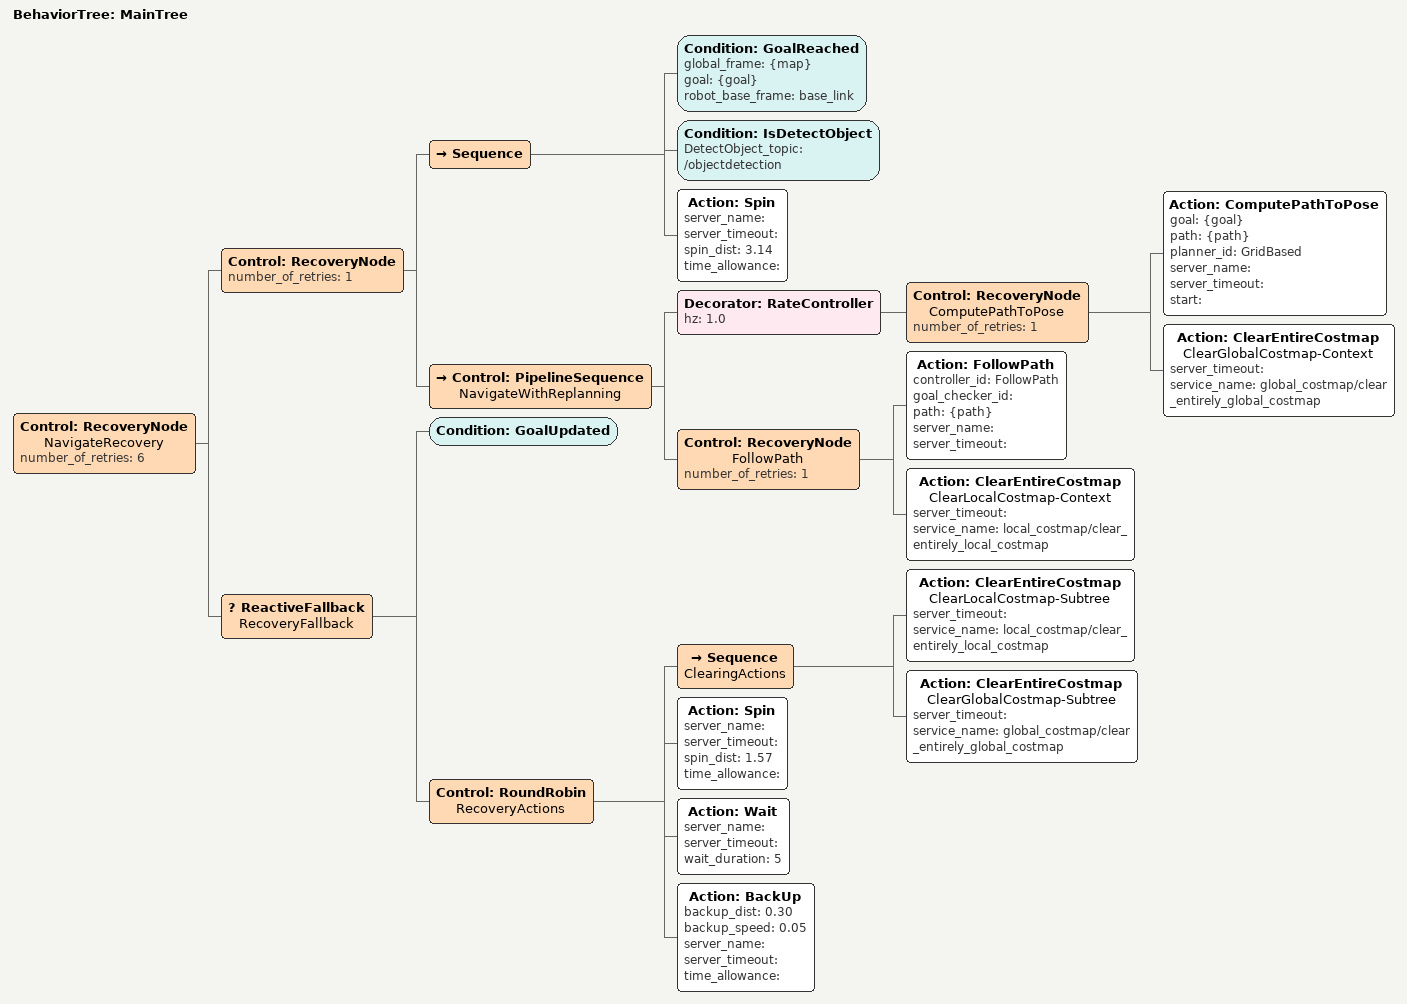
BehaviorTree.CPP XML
<?xml version="1.0"?>
<root main_tree_to_execute="MainTree">
    <BehaviorTree ID="MainTree">
        <Control ID="RecoveryNode" name="NavigateRecovery" number_of_retries="6">
            <Control ID="RecoveryNode" number_of_retries="1">
                <Sequence>
                    <Condition ID="GoalReached" global_frame="{map}" goal="{goal}" robot_base_frame="base_link"/>
                    <Condition DetectObject_topic="/objectdetection" ID="IsDetectObject"/>
                    <Action ID="Spin" server_name="" server_timeout="" spin_dist="3.14" time_allowance=""/>
                </Sequence>
                <Control ID="PipelineSequence" name="NavigateWithReplanning">
                    <Decorator ID="RateController" hz="1.0">
                        <Control ID="RecoveryNode" name="ComputePathToPose" number_of_retries="1">
                            <Action ID="ComputePathToPose" goal="{goal}" path="{path}" planner_id="GridBased" server_name="" server_timeout="" start=""/>
                            <Action ID="ClearEntireCostmap" name="ClearGlobalCostmap-Context" server_timeout="" service_name="global_costmap/clear_entirely_global_costmap"/>
                        </Control>
                    </Decorator>
                    <Control ID="RecoveryNode" name="FollowPath" number_of_retries="1">
                        <Action ID="FollowPath" controller_id="FollowPath" goal_checker_id="" path="{path}" server_name="" server_timeout=""/>
                        <Action ID="ClearEntireCostmap" name="ClearLocalCostmap-Context" server_timeout="" service_name="local_costmap/clear_entirely_local_costmap"/>
                    </Control>
                </Control>
            </Control>
            <ReactiveFallback name="RecoveryFallback">
                <Condition ID="GoalUpdated"/>
                <Control ID="RoundRobin" name="RecoveryActions">
                    <Sequence name="ClearingActions">
                        <Action ID="ClearEntireCostmap" name="ClearLocalCostmap-Subtree" server_timeout="" service_name="local_costmap/clear_entirely_local_costmap"/>
                        <Action ID="ClearEntireCostmap" name="ClearGlobalCostmap-Subtree" server_timeout="" service_name="global_costmap/clear_entirely_global_costmap"/>
                    </Sequence>
                    <Action ID="Spin" server_name="" server_timeout="" spin_dist="1.57" time_allowance=""/>
                    <Action ID="Wait" server_name="" server_timeout="" wait_duration="5"/>
                    <Action ID="BackUp" backup_dist="0.30" backup_speed="0.05" server_name="" server_timeout="" time_allowance=""/>
                </Control>
            </ReactiveFallback>
        </Control>
    </BehaviorTree>
</root>
